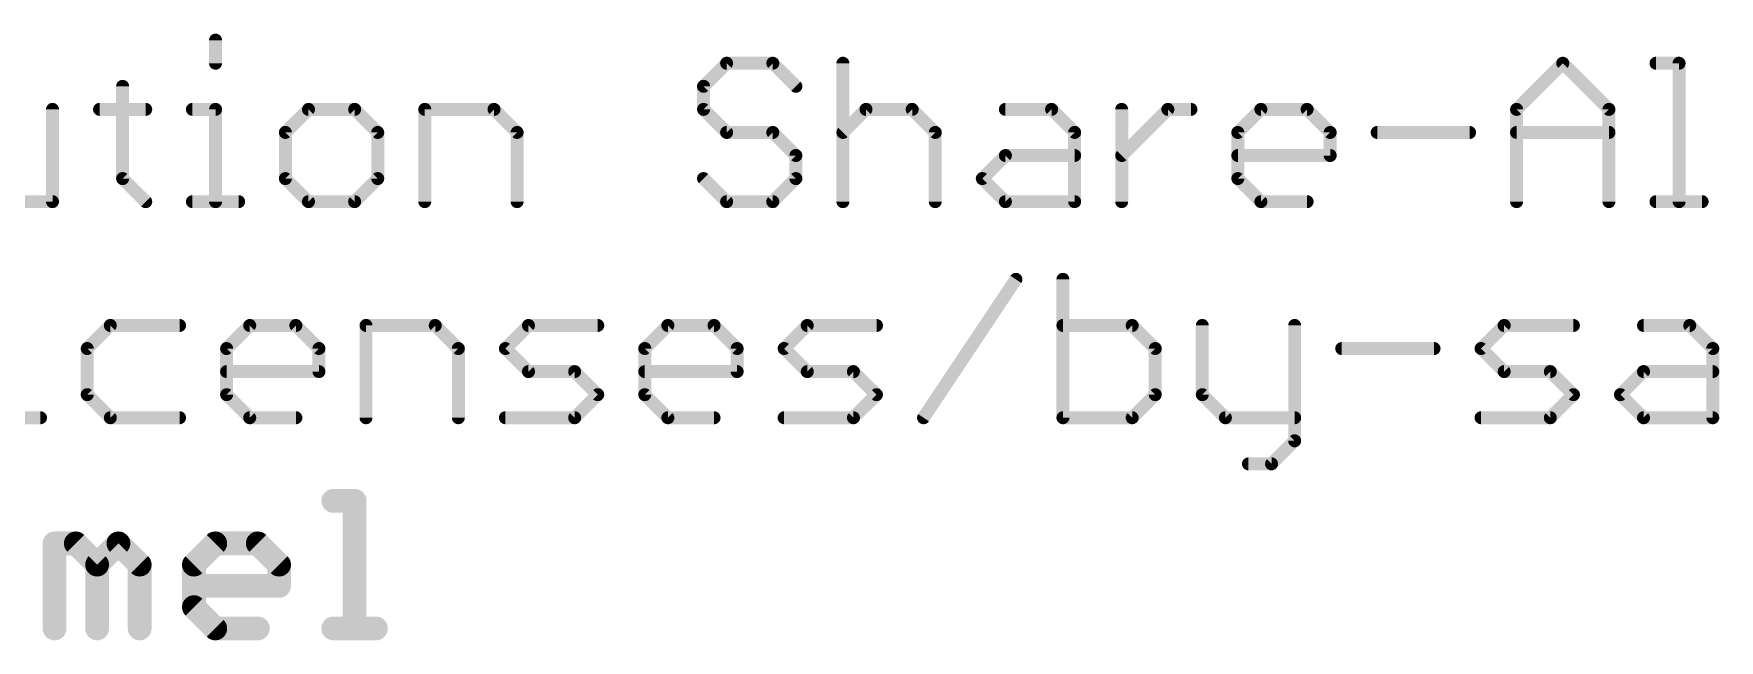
# Model space of a CAD drawing. Extents: x -38 to 87, y -12 to 48.
# Drawn here: x 44.74 to 64.54, y -11.43 to -4.3 of the extents above; entities that cross this region are included whole.
import ezdxf

# ---------------------------------------------------------------- set-up
doc = ezdxf.new("R2010")
doc.units = 0
doc.layers.add('51', color=53, linetype='CONTINUOUS')

msp = doc.modelspace()

# ---------------------------------------------------------------- linework, layer by layer
at = {"layer": '51'}
for points, const_width in [([(46.8779, -4.3756), (46.8779, -4.6468)], 0.1524), ([(52.8808, -4.6468), (52.6097, -4.918)], 0.1524), ([(53.4231, -4.6468), (52.8808, -4.6468)], 0.1524), ([(53.6943, -4.918), (53.4231, -4.6468)], 0.1524), ([(54.2468, -4.6468), (54.2468, -6.2738)], 0.1524), ([(62.1597, -5.1891), (62.7021, -4.6468)], 0.1524), ([(62.7021, -4.6468), (63.2444, -5.1891)], 0.1524), ([(63.7969, -4.6468), (64.068, -4.6468)], 0.1524), ([(64.068, -4.6468), (64.068, -6.2738)], 0.1524), ([(45.7865, -4.918), (45.7865, -6.0026)], 0.1524), ([(52.6097, -4.918), (52.6097, -5.1891)], 0.1524), ([(44.9628, -6.2738), (44.9628, -5.1891)], 0.1524), ([(45.5153, -5.1891), (46.0576, -5.1891)], 0.1524), ([(46.6067, -5.1891), (46.8779, -5.1891)], 0.1524), ([(46.8779, -5.1891), (46.8779, -6.2738)], 0.1524), ([(47.9693, -5.1891), (47.6982, -5.4603)], 0.1524), ([(48.5117, -5.1891), (47.9693, -5.1891)], 0.1524), ([(48.7828, -5.4603), (48.5117, -5.1891)], 0.1524), ([(49.3353, -6.2738), (49.3353, -5.1891)], 0.1524), ([(49.3353, -5.1891), (50.1488, -5.1891)], 0.1524), ([(50.1488, -5.1891), (50.42, -5.4603)], 0.1524), ([(52.6097, -5.1891), (52.8808, -5.4603)], 0.1524), ([(54.2468, -5.4603), (54.518, -5.1891)], 0.1524), ([(54.518, -5.1891), (55.0603, -5.1891)], 0.1524), ([(55.0603, -5.1891), (55.3315, -5.4603)], 0.1524), ([(56.1551, -5.1891), (56.6975, -5.1891)], 0.1524), ([(56.6975, -5.1891), (56.9686, -5.4603)], 0.1524), ([(57.5211, -6.2738), (57.5211, -5.1891)], 0.1524), ([(57.5211, -5.7315), (58.0635, -5.1891)], 0.1524), ([(58.0635, -5.1891), (58.3346, -5.1891)], 0.1524), ([(58.8854, -5.4603), (59.1566, -5.1891)], 0.1524), ([(59.1566, -5.1891), (59.6989, -5.1891)], 0.1524), ([(59.6989, -5.1891), (59.9701, -5.4603)], 0.1524), ([(62.1597, -6.2738), (62.1597, -5.1891)], 0.1524), ([(63.2444, -5.1891), (63.2444, -6.2738)], 0.1524), ([(47.6982, -5.4603), (47.6982, -6.0026)], 0.1524), ([(48.7828, -6.0026), (48.7828, -5.4603)], 0.1524), ([(50.42, -5.4603), (50.42, -6.2738)], 0.1524), ([(52.8808, -5.4603), (53.4231, -5.4603)], 0.1524), ([(53.4231, -5.4603), (53.6943, -5.7315)], 0.1524), ([(55.3315, -5.4603), (55.3315, -6.2738)], 0.1524), ([(56.9686, -5.4603), (56.9686, -6.2738)], 0.1524), ([(58.8854, -6.0026), (58.8854, -5.4603)], 0.1524), ([(59.9701, -5.4603), (59.9701, -5.7315)], 0.1524), ([(60.5226, -5.4603), (61.6072, -5.4603)], 0.1524), ([(62.1597, -5.4603), (63.2444, -5.4603)], 0.1524), ([(53.6943, -5.7315), (53.6943, -6.0026)], 0.1524), ([(55.884, -6.0026), (56.1551, -5.7315)], 0.1524), ([(56.1551, -5.7315), (56.9686, -5.7315)], 0.1524), ([(59.9701, -5.7315), (58.8854, -5.7315)], 0.1524), ([(45.7865, -6.0026), (46.0576, -6.2738)], 0.1524), ([(47.6982, -6.0026), (47.9693, -6.2738)], 0.1524), ([(48.5117, -6.2738), (48.7828, -6.0026)], 0.1524), ([(52.8808, -6.2738), (52.6097, -6.0026)], 0.1524), ([(53.6943, -6.0026), (53.4231, -6.2738)], 0.1524), ([(56.1551, -6.2738), (55.884, -6.0026)], 0.1524), ([(59.1566, -6.2738), (58.8854, -6.0026)], 0.1524), ([(44.1493, -6.2738), (44.9628, -6.2738)], 0.1524), ([(46.6067, -6.2738), (47.1491, -6.2738)], 0.1524), ([(47.9693, -6.2738), (48.5117, -6.2738)], 0.1524), ([(53.4231, -6.2738), (52.8808, -6.2738)], 0.1524), ([(56.9686, -6.2738), (56.1551, -6.2738)], 0.1524), ([(59.6989, -6.2738), (59.1566, -6.2738)], 0.1524), ([(63.7969, -6.2738), (64.3392, -6.2738)], 0.1524), ([(55.1938, -8.8138), (56.2785, -7.1868)], 0.1524), ([(56.831, -7.1868), (56.831, -8.8138)], 0.1524), ([(45.642, -7.7291), (45.3709, -8.0003)], 0.1524), ([(46.4555, -7.7291), (45.642, -7.7291)], 0.1524), ([(47.008, -8.0003), (47.2792, -7.7291)], 0.1524), ([(47.2792, -7.7291), (47.8215, -7.7291)], 0.1524), ([(47.8215, -7.7291), (48.0927, -8.0003)], 0.1524), ([(48.6452, -8.8138), (48.6452, -7.7291)], 0.1524), ([(48.6452, -7.7291), (49.4587, -7.7291)], 0.1524), ([(49.4587, -7.7291), (49.7298, -8.0003)], 0.1524), ([(50.2823, -8.0003), (50.5535, -7.7291)], 0.1524), ([(50.5535, -7.7291), (51.367, -7.7291)], 0.1524), ([(51.9195, -8.0003), (52.1906, -7.7291)], 0.1524), ([(52.1906, -7.7291), (52.733, -7.7291)], 0.1524), ([(52.733, -7.7291), (53.0041, -8.0003)], 0.1524), ([(53.5566, -8.0003), (53.8278, -7.7291)], 0.1524), ([(53.8278, -7.7291), (54.6413, -7.7291)], 0.1524), ([(57.6444, -7.7291), (56.831, -7.7291)], 0.1524), ([(57.9156, -8.0003), (57.6444, -7.7291)], 0.1524), ([(58.4681, -7.7291), (58.4681, -8.5426)], 0.1524), ([(59.5528, -7.7291), (59.5528, -9.085)], 0.1524), ([(61.7424, -8.0003), (62.0136, -7.7291)], 0.1524), ([(62.0136, -7.7291), (62.8271, -7.7291)], 0.1524), ([(63.6507, -7.7291), (64.1931, -7.7291)], 0.1524), ([(64.1931, -7.7291), (64.4642, -8.0003)], 0.1524), ([(45.3709, -8.0003), (45.3709, -8.5426)], 0.1524), ([(47.008, -8.5426), (47.008, -8.0003)], 0.1524), ([(48.0927, -8.0003), (48.0927, -8.2715)], 0.1524), ([(49.7298, -8.0003), (49.7298, -8.8138)], 0.1524), ([(50.5535, -8.2715), (50.2823, -8.0003)], 0.1524), ([(51.9195, -8.5426), (51.9195, -8.0003)], 0.1524), ([(53.0041, -8.0003), (53.0041, -8.2715)], 0.1524), ([(53.8278, -8.2715), (53.5566, -8.0003)], 0.1524), ([(57.9156, -8.5426), (57.9156, -8.0003)], 0.1524), ([(60.1053, -8.0003), (61.1899, -8.0003)], 0.1524), ([(62.0136, -8.2715), (61.7424, -8.0003)], 0.1524), ([(64.4642, -8.0003), (64.4642, -8.8138)], 0.1524), ([(48.0927, -8.2715), (47.008, -8.2715)], 0.1524), ([(51.0958, -8.2715), (50.5535, -8.2715)], 0.1524), ([(51.367, -8.5426), (51.0958, -8.2715)], 0.1524), ([(53.0041, -8.2715), (51.9195, -8.2715)], 0.1524), ([(54.3701, -8.2715), (53.8278, -8.2715)], 0.1524), ([(54.6413, -8.5426), (54.3701, -8.2715)], 0.1524), ([(62.5559, -8.2715), (62.0136, -8.2715)], 0.1524), ([(62.8271, -8.5426), (62.5559, -8.2715)], 0.1524), ([(63.3796, -8.5426), (63.6507, -8.2715)], 0.1524), ([(63.6507, -8.2715), (64.4642, -8.2715)], 0.1524), ([(45.3709, -8.5426), (45.642, -8.8138)], 0.1524), ([(47.2792, -8.8138), (47.008, -8.5426)], 0.1524), ([(51.0958, -8.8138), (51.367, -8.5426)], 0.1524), ([(52.1906, -8.8138), (51.9195, -8.5426)], 0.1524), ([(54.3701, -8.8138), (54.6413, -8.5426)], 0.1524), ([(57.6444, -8.8138), (57.9156, -8.5426)], 0.1524), ([(58.4681, -8.5426), (58.7393, -8.8138)], 0.1524), ([(62.5559, -8.8138), (62.8271, -8.5426)], 0.1524), ([(63.6507, -8.8138), (63.3796, -8.5426)], 0.1524), ([(44.2794, -8.8138), (44.8217, -8.8138)], 0.1524), ([(45.642, -8.8138), (46.4555, -8.8138)], 0.1524), ([(47.8215, -8.8138), (47.2792, -8.8138)], 0.1524), ([(50.2823, -8.8138), (51.0958, -8.8138)], 0.1524), ([(52.733, -8.8138), (52.1906, -8.8138)], 0.1524), ([(53.5566, -8.8138), (54.3701, -8.8138)], 0.1524), ([(56.831, -8.8138), (57.6444, -8.8138)], 0.1524), ([(58.7393, -8.8138), (59.5528, -8.8138)], 0.1524), ([(61.7424, -8.8138), (62.5559, -8.8138)], 0.1524), ([(64.4642, -8.8138), (63.6507, -8.8138)], 0.1524), ([(59.5528, -9.085), (59.2816, -9.3561)], 0.1524), ([(59.2816, -9.3561), (59.0104, -9.3561)], 0.1524), ([(48.2613, -9.7904), (48.5112, -9.7904)], 0.2794), ([(48.5112, -9.7904), (48.5112, -11.2903)], 0.2794), ([(44.987, -11.2903), (44.987, -10.2904)], 0.2794), ([(44.987, -10.2904), (45.2369, -10.2904)], 0.2794), ([(45.2369, -10.2904), (45.4869, -10.5404)], 0.2794), ([(45.4869, -10.5404), (45.7369, -10.2904)], 0.2794), ([(45.7369, -10.2904), (45.9869, -10.5404)], 0.2794), ([(46.6241, -10.5404), (46.8741, -10.2904)], 0.2794), ([(46.8741, -10.2904), (47.374, -10.2904)], 0.2794), ([(47.374, -10.2904), (47.624, -10.5404)], 0.2794), ([(45.4869, -10.5404), (45.4869, -11.2903)], 0.2794), ([(45.9869, -10.5404), (45.9869, -11.2903)], 0.2794), ([(46.6241, -11.0403), (46.6241, -10.5404)], 0.2794), ([(47.624, -10.5404), (47.624, -10.7903)], 0.2794), ([(47.624, -10.7903), (46.6241, -10.7903)], 0.2794), ([(46.8741, -11.2903), (46.6241, -11.0403)], 0.2794), ([(47.374, -11.2903), (46.8741, -11.2903)], 0.2794), ([(48.2613, -11.2903), (48.7612, -11.2903)], 0.2794)]:
    msp.add_lwpolyline(points, dxfattribs=dict(at, const_width=const_width))
for points, const_width in [([(46.916, -4.3756, 1), (46.8398, -4.3756)], 0.0762), ([(46.8398, -4.6468, 1), (46.916, -4.6468)], 0.0762), ([(52.8808, -4.6087, 1), (52.8808, -4.6849)], 0.0762), ([(52.9078, -4.6738, 1), (52.8539, -4.6199)], 0.0762), ([(53.4501, -4.6199, 1), (53.3962, -4.6738)], 0.0762), ([(53.4231, -4.6849, 1), (53.4231, -4.6087)], 0.0762), ([(54.2849, -4.6468, 1), (54.2087, -4.6468)], 0.0762), ([(62.729, -4.6199, 1), (62.6751, -4.6738)], 0.0762), ([(62.729, -4.6738, 1), (62.6751, -4.6199)], 0.0762), ([(63.7969, -4.6087, 1), (63.7969, -4.6849)], 0.0762), ([(64.1061, -4.6468, 1), (64.0299, -4.6468)], 0.0762), ([(64.068, -4.6849, 1), (64.068, -4.6087)], 0.0762), ([(45.8246, -4.918, 1), (45.7484, -4.918)], 0.0762), ([(52.5827, -4.891, 1), (52.6366, -4.9449)], 0.0762), ([(52.6478, -4.918, 1), (52.5716, -4.918)], 0.0762), ([(53.6674, -4.9449, 1), (53.7213, -4.891)], 0.0762), ([(45.0009, -5.1891, 1), (44.9247, -5.1891)], 0.0762), ([(45.5153, -5.151, 1), (45.5153, -5.2272)], 0.0762), ([(46.0576, -5.2272, 1), (46.0576, -5.151)], 0.0762), ([(46.6067, -5.151, 1), (46.6067, -5.2272)], 0.0762), ([(46.916, -5.1891, 1), (46.8398, -5.1891)], 0.0762), ([(46.8779, -5.2272, 1), (46.8779, -5.151)], 0.0762), ([(47.9693, -5.151, 1), (47.9693, -5.2272)], 0.0762), ([(47.9963, -5.2161, 1), (47.9424, -5.1622)], 0.0762), ([(48.5386, -5.1622, 1), (48.4847, -5.2161)], 0.0762), ([(48.5117, -5.2272, 1), (48.5117, -5.151)], 0.0762), ([(49.3734, -5.1891, 1), (49.2972, -5.1891)], 0.0762), ([(49.3353, -5.151, 1), (49.3353, -5.2272)], 0.0762), ([(50.1758, -5.1622, 1), (50.1219, -5.2161)], 0.0762), ([(50.1488, -5.2272, 1), (50.1488, -5.151)], 0.0762), ([(52.6366, -5.1622, 1), (52.5827, -5.2161)], 0.0762), ([(54.518, -5.151, 1), (54.518, -5.2272)], 0.0762), ([(54.5449, -5.2161, 1), (54.491, -5.1622)], 0.0762), ([(55.0872, -5.1622, 1), (55.0334, -5.2161)], 0.0762), ([(55.0603, -5.2272, 1), (55.0603, -5.151)], 0.0762), ([(56.1551, -5.151, 1), (56.1551, -5.2272)], 0.0762), ([(56.7244, -5.1622, 1), (56.6705, -5.2161)], 0.0762), ([(56.6975, -5.2272, 1), (56.6975, -5.151)], 0.0762), ([(57.5592, -5.1891, 1), (57.483, -5.1891)], 0.0762), ([(58.0635, -5.151, 1), (58.0635, -5.2272)], 0.0762), ([(58.0904, -5.2161, 1), (58.0365, -5.1622)], 0.0762), ([(58.3346, -5.2272, 1), (58.3346, -5.151)], 0.0762), ([(59.1566, -5.151, 1), (59.1566, -5.2272)], 0.0762), ([(59.1835, -5.2161, 1), (59.1296, -5.1622)], 0.0762), ([(59.7259, -5.1622, 1), (59.672, -5.2161)], 0.0762), ([(59.6989, -5.2272, 1), (59.6989, -5.151)], 0.0762), ([(62.1978, -5.1891, 1), (62.1216, -5.1891)], 0.0762), ([(62.1328, -5.1622, 1), (62.1867, -5.2161)], 0.0762), ([(63.2825, -5.1891, 1), (63.2063, -5.1891)], 0.0762), ([(63.2174, -5.2161, 1), (63.2713, -5.1622)], 0.0762), ([(52.5716, -5.1891, 1), (52.6478, -5.1891)], 0.0762), ([(47.7363, -5.4603, 1), (47.6601, -5.4603)], 0.0762), ([(47.6712, -5.4334, 1), (47.7251, -5.4872)], 0.0762), ([(48.8209, -5.4603, 1), (48.7447, -5.4603)], 0.0762), ([(48.7559, -5.4872, 1), (48.8098, -5.4334)], 0.0762), ([(50.4581, -5.4603, 1), (50.3819, -5.4603)], 0.0762), ([(50.3931, -5.4872, 1), (50.4469, -5.4334)], 0.0762), ([(52.8808, -5.4222, 1), (52.8808, -5.4984)], 0.0762), ([(52.8539, -5.4872, 1), (52.9078, -5.4334)], 0.0762), ([(53.4501, -5.4334, 1), (53.3962, -5.4872)], 0.0762), ([(53.4231, -5.4984, 1), (53.4231, -5.4222)], 0.0762), ([(54.2199, -5.4334, 1), (54.2738, -5.4872)], 0.0762), ([(55.3696, -5.4603, 1), (55.2934, -5.4603)], 0.0762), ([(55.3045, -5.4872, 1), (55.3584, -5.4334)], 0.0762), ([(57.0067, -5.4603, 1), (56.9305, -5.4603)], 0.0762), ([(56.9417, -5.4872, 1), (56.9956, -5.4334)], 0.0762), ([(58.9235, -5.4603, 1), (58.8473, -5.4603)], 0.0762), ([(58.8585, -5.4334, 1), (58.9124, -5.4872)], 0.0762), ([(60.0082, -5.4603, 1), (59.932, -5.4603)], 0.0762), ([(59.9431, -5.4872, 1), (59.997, -5.4334)], 0.0762), ([(60.5226, -5.4222, 1), (60.5226, -5.4984)], 0.0762), ([(61.6072, -5.4984, 1), (61.6072, -5.4222)], 0.0762), ([(62.1597, -5.4222, 1), (62.1597, -5.4984)], 0.0762), ([(63.2444, -5.4984, 1), (63.2444, -5.4222)], 0.0762), ([(53.7324, -5.7315, 1), (53.6562, -5.7315)], 0.0762), ([(53.6674, -5.7584, 1), (53.7213, -5.7045)], 0.0762), ([(56.1551, -5.6934, 1), (56.1551, -5.7696)], 0.0762), ([(56.1821, -5.7584, 1), (56.1282, -5.7045)], 0.0762), ([(56.9686, -5.7696, 1), (56.9686, -5.6934)], 0.0762), ([(57.4942, -5.7045, 1), (57.5481, -5.7584)], 0.0762), ([(58.8854, -5.6934, 1), (58.8854, -5.7696)], 0.0762), ([(59.932, -5.7315, 1), (60.0082, -5.7315)], 0.0762), ([(59.9701, -5.7696, 1), (59.9701, -5.6934)], 0.0762), ([(45.8134, -5.9757, 1), (45.7595, -6.0296)], 0.0762), ([(47.7251, -5.9757, 1), (47.6712, -6.0296)], 0.0762), ([(48.8098, -6.0296, 1), (48.7559, -5.9757)], 0.0762), ([(52.6366, -5.9757, 1), (52.5827, -6.0296)], 0.0762), ([(53.7213, -6.0296, 1), (53.6674, -5.9757)], 0.0762), ([(55.9109, -5.9757, 1), (55.857, -6.0296)], 0.0762), ([(55.857, -5.9757, 1), (55.9109, -6.0296)], 0.0762), ([(58.9124, -5.9757, 1), (58.8585, -6.0296)], 0.0762), ([(45.7484, -6.0026, 1), (45.8246, -6.0026)], 0.0762), ([(47.6601, -6.0026, 1), (47.7363, -6.0026)], 0.0762), ([(48.7447, -6.0026, 1), (48.8209, -6.0026)], 0.0762), ([(53.6562, -6.0026, 1), (53.7324, -6.0026)], 0.0762), ([(58.8473, -6.0026, 1), (58.9235, -6.0026)], 0.0762), ([(44.9247, -6.2738, 1), (45.0009, -6.2738)], 0.0762), ([(44.9628, -6.3119, 1), (44.9628, -6.2357)], 0.0762), ([(46.0307, -6.3007, 1), (46.0846, -6.2469)], 0.0762), ([(46.6067, -6.2357, 1), (46.6067, -6.3119)], 0.0762), ([(46.8398, -6.2738, 1), (46.916, -6.2738)], 0.0762), ([(47.1491, -6.3119, 1), (47.1491, -6.2357)], 0.0762), ([(47.9693, -6.2357, 1), (47.9693, -6.3119)], 0.0762), ([(47.9424, -6.3007, 1), (47.9963, -6.2469)], 0.0762), ([(48.4847, -6.2469, 1), (48.5386, -6.3007)], 0.0762), ([(48.5117, -6.3119, 1), (48.5117, -6.2357)], 0.0762), ([(49.2972, -6.2738, 1), (49.3734, -6.2738)], 0.0762), ([(50.3819, -6.2738, 1), (50.4581, -6.2738)], 0.0762), ([(52.8808, -6.2357, 1), (52.8808, -6.3119)], 0.0762), ([(52.8539, -6.3007, 1), (52.9078, -6.2469)], 0.0762), ([(53.3962, -6.2469, 1), (53.4501, -6.3007)], 0.0762), ([(53.4231, -6.3119, 1), (53.4231, -6.2357)], 0.0762), ([(54.2087, -6.2738, 1), (54.2849, -6.2738)], 0.0762), ([(55.2934, -6.2738, 1), (55.3696, -6.2738)], 0.0762), ([(56.1551, -6.2357, 1), (56.1551, -6.3119)], 0.0762), ([(56.1282, -6.3007, 1), (56.1821, -6.2469)], 0.0762), ([(56.9305, -6.2738, 1), (57.0067, -6.2738)], 0.0762), ([(56.9686, -6.3119, 1), (56.9686, -6.2357)], 0.0762), ([(57.483, -6.2738, 1), (57.5592, -6.2738)], 0.0762), ([(59.1566, -6.2357, 1), (59.1566, -6.3119)], 0.0762), ([(59.1296, -6.3007, 1), (59.1835, -6.2469)], 0.0762), ([(59.6989, -6.3119, 1), (59.6989, -6.2357)], 0.0762), ([(62.1216, -6.2738, 1), (62.1978, -6.2738)], 0.0762), ([(63.2063, -6.2738, 1), (63.2825, -6.2738)], 0.0762), ([(63.7969, -6.2357, 1), (63.7969, -6.3119)], 0.0762), ([(64.0299, -6.2738, 1), (64.1061, -6.2738)], 0.0762), ([(64.3392, -6.3119, 1), (64.3392, -6.2357)], 0.0762), ([(56.3102, -7.2079, 1), (56.2468, -7.1657)], 0.0762), ([(56.8691, -7.1868, 1), (56.7929, -7.1868)], 0.0762), ([(45.642, -7.691, 1), (45.642, -7.7672)], 0.0762), ([(45.669, -7.7561, 1), (45.6151, -7.7022)], 0.0762), ([(46.4555, -7.7672, 1), (46.4555, -7.691)], 0.0762), ([(47.2792, -7.691, 1), (47.2792, -7.7672)], 0.0762), ([(47.3061, -7.7561, 1), (47.2522, -7.7022)], 0.0762), ([(47.8484, -7.7022, 1), (47.7946, -7.7561)], 0.0762), ([(47.8215, -7.7672, 1), (47.8215, -7.691)], 0.0762), ([(48.6833, -7.7291, 1), (48.6071, -7.7291)], 0.0762), ([(48.6452, -7.691, 1), (48.6452, -7.7672)], 0.0762), ([(49.4856, -7.7022, 1), (49.4317, -7.7561)], 0.0762), ([(49.4587, -7.7672, 1), (49.4587, -7.691)], 0.0762), ([(50.5535, -7.691, 1), (50.5535, -7.7672)], 0.0762), ([(50.5804, -7.7561, 1), (50.5265, -7.7022)], 0.0762), ([(51.367, -7.7672, 1), (51.367, -7.691)], 0.0762), ([(52.1906, -7.691, 1), (52.1906, -7.7672)], 0.0762), ([(52.2176, -7.7561, 1), (52.1637, -7.7022)], 0.0762), ([(52.7599, -7.7022, 1), (52.706, -7.7561)], 0.0762), ([(52.733, -7.7672, 1), (52.733, -7.691)], 0.0762), ([(53.8278, -7.691, 1), (53.8278, -7.7672)], 0.0762), ([(53.8547, -7.7561, 1), (53.8009, -7.7022)], 0.0762), ([(54.6413, -7.7672, 1), (54.6413, -7.691)], 0.0762), ([(56.831, -7.691, 1), (56.831, -7.7672)], 0.0762), ([(57.6714, -7.7022, 1), (57.6175, -7.7561)], 0.0762), ([(57.6444, -7.7672, 1), (57.6444, -7.691)], 0.0762), ([(58.5062, -7.7291, 1), (58.43, -7.7291)], 0.0762), ([(59.5909, -7.7291, 1), (59.5147, -7.7291)], 0.0762), ([(62.0136, -7.691, 1), (62.0136, -7.7672)], 0.0762), ([(62.0405, -7.7561, 1), (61.9866, -7.7022)], 0.0762), ([(62.8271, -7.7672, 1), (62.8271, -7.691)], 0.0762), ([(63.6507, -7.691, 1), (63.6507, -7.7672)], 0.0762), ([(64.22, -7.7022, 1), (64.1661, -7.7561)], 0.0762), ([(64.1931, -7.7672, 1), (64.1931, -7.691)], 0.0762), ([(45.409, -8.0003, 1), (45.3328, -8.0003)], 0.0762), ([(45.3439, -7.9734, 1), (45.3978, -8.0272)], 0.0762), ([(47.0461, -8.0003, 1), (46.9699, -8.0003)], 0.0762), ([(46.9811, -7.9734, 1), (47.035, -8.0272)], 0.0762), ([(48.1308, -8.0003, 1), (48.0546, -8.0003)], 0.0762), ([(48.0657, -8.0272, 1), (48.1196, -7.9734)], 0.0762), ([(49.7679, -8.0003, 1), (49.6917, -8.0003)], 0.0762), ([(49.7029, -8.0272, 1), (49.7568, -7.9734)], 0.0762), ([(50.3093, -7.9734, 1), (50.2554, -8.0272)], 0.0762), ([(50.2554, -7.9734, 1), (50.3093, -8.0272)], 0.0762), ([(51.9576, -8.0003, 1), (51.8814, -8.0003)], 0.0762), ([(51.8925, -7.9734, 1), (51.9464, -8.0272)], 0.0762), ([(53.0422, -8.0003, 1), (52.966, -8.0003)], 0.0762), ([(52.9772, -8.0272, 1), (53.0311, -7.9734)], 0.0762), ([(53.5836, -7.9734, 1), (53.5297, -8.0272)], 0.0762), ([(53.5297, -7.9734, 1), (53.5836, -8.0272)], 0.0762), ([(57.9537, -8.0003, 1), (57.8775, -8.0003)], 0.0762), ([(57.8887, -8.0272, 1), (57.9426, -7.9734)], 0.0762), ([(60.1053, -7.9622, 1), (60.1053, -8.0384)], 0.0762), ([(61.1899, -8.0384, 1), (61.1899, -7.9622)], 0.0762), ([(61.7694, -7.9734, 1), (61.7155, -8.0272)], 0.0762), ([(61.7155, -7.9734, 1), (61.7694, -8.0272)], 0.0762), ([(64.5023, -8.0003, 1), (64.4261, -8.0003)], 0.0762), ([(64.4373, -8.0272, 1), (64.4912, -7.9734)], 0.0762), ([(47.008, -8.2334, 1), (47.008, -8.3096)], 0.0762), ([(48.0546, -8.2715, 1), (48.1308, -8.2715)], 0.0762), ([(48.0927, -8.3096, 1), (48.0927, -8.2334)], 0.0762), ([(50.5535, -8.2334, 1), (50.5535, -8.3096)], 0.0762), ([(50.5265, -8.2984, 1), (50.5804, -8.2445)], 0.0762), ([(51.1228, -8.2445, 1), (51.0689, -8.2984)], 0.0762), ([(51.0958, -8.3096, 1), (51.0958, -8.2334)], 0.0762), ([(51.9195, -8.2334, 1), (51.9195, -8.3096)], 0.0762), ([(52.966, -8.2715, 1), (53.0422, -8.2715)], 0.0762), ([(53.0041, -8.3096, 1), (53.0041, -8.2334)], 0.0762), ([(53.8278, -8.2334, 1), (53.8278, -8.3096)], 0.0762), ([(53.8009, -8.2984, 1), (53.8547, -8.2445)], 0.0762), ([(54.3971, -8.2445, 1), (54.3432, -8.2984)], 0.0762), ([(54.3701, -8.3096, 1), (54.3701, -8.2334)], 0.0762), ([(62.0136, -8.2334, 1), (62.0136, -8.3096)], 0.0762), ([(61.9866, -8.2984, 1), (62.0405, -8.2445)], 0.0762), ([(62.5829, -8.2445, 1), (62.529, -8.2984)], 0.0762), ([(62.5559, -8.3096, 1), (62.5559, -8.2334)], 0.0762), ([(63.6507, -8.2334, 1), (63.6507, -8.3096)], 0.0762), ([(63.6777, -8.2984, 1), (63.6238, -8.2445)], 0.0762), ([(64.4642, -8.3096, 1), (64.4642, -8.2334)], 0.0762), ([(45.3978, -8.5157, 1), (45.3439, -8.5696)], 0.0762), ([(45.3328, -8.5426, 1), (45.409, -8.5426)], 0.0762), ([(47.035, -8.5157, 1), (46.9811, -8.5696)], 0.0762), ([(46.9699, -8.5426, 1), (47.0461, -8.5426)], 0.0762), ([(51.3939, -8.5696, 1), (51.34, -8.5157)], 0.0762), ([(51.34, -8.5696, 1), (51.3939, -8.5157)], 0.0762), ([(51.9464, -8.5157, 1), (51.8925, -8.5696)], 0.0762), ([(51.8814, -8.5426, 1), (51.9576, -8.5426)], 0.0762), ([(54.6682, -8.5696, 1), (54.6144, -8.5157)], 0.0762), ([(54.6144, -8.5696, 1), (54.6682, -8.5157)], 0.0762), ([(57.8775, -8.5426, 1), (57.9537, -8.5426)], 0.0762), ([(57.9425, -8.5696, 1), (57.8887, -8.5157)], 0.0762), ([(58.495, -8.5157, 1), (58.4412, -8.5696)], 0.0762), ([(58.43, -8.5426, 1), (58.5062, -8.5426)], 0.0762), ([(62.854, -8.5696, 1), (62.8001, -8.5157)], 0.0762), ([(62.8001, -8.5696, 1), (62.854, -8.5157)], 0.0762), ([(63.4065, -8.5157, 1), (63.3526, -8.5696)], 0.0762), ([(63.3526, -8.5157, 1), (63.4065, -8.5696)], 0.0762), ([(44.8217, -8.8519, 1), (44.8217, -8.7757)], 0.0762), ([(45.642, -8.7757, 1), (45.642, -8.8519)], 0.0762), ([(45.6151, -8.8407, 1), (45.669, -8.7869)], 0.0762), ([(46.4555, -8.8519, 1), (46.4555, -8.7757)], 0.0762), ([(47.2792, -8.7757, 1), (47.2792, -8.8519)], 0.0762), ([(47.2522, -8.8407, 1), (47.3061, -8.7869)], 0.0762), ([(47.8215, -8.8519, 1), (47.8215, -8.7757)], 0.0762), ([(48.6071, -8.8138, 1), (48.6833, -8.8138)], 0.0762), ([(49.6917, -8.8138, 1), (49.7679, -8.8138)], 0.0762), ([(50.2823, -8.7757, 1), (50.2823, -8.8519)], 0.0762), ([(51.0689, -8.7869, 1), (51.1228, -8.8407)], 0.0762), ([(51.0958, -8.8519, 1), (51.0958, -8.7757)], 0.0762), ([(52.1906, -8.7757, 1), (52.1906, -8.8519)], 0.0762), ([(52.1637, -8.8407, 1), (52.2176, -8.7869)], 0.0762), ([(52.733, -8.8519, 1), (52.733, -8.7757)], 0.0762), ([(53.5566, -8.7757, 1), (53.5566, -8.8519)], 0.0762), ([(54.3432, -8.7869, 1), (54.3971, -8.8407)], 0.0762), ([(54.3701, -8.8519, 1), (54.3701, -8.7757)], 0.0762), ([(55.1621, -8.7927, 1), (55.2255, -8.8349)], 0.0762), ([(56.831, -8.7757, 1), (56.831, -8.8519)], 0.0762), ([(56.7929, -8.8138, 1), (56.8691, -8.8138)], 0.0762), ([(57.6175, -8.7869, 1), (57.6714, -8.8407)], 0.0762), ([(57.6444, -8.8519, 1), (57.6444, -8.7757)], 0.0762), ([(58.7393, -8.7757, 1), (58.7393, -8.8519)], 0.0762), ([(58.7123, -8.8407, 1), (58.7662, -8.7869)], 0.0762), ([(59.5528, -8.8519, 1), (59.5528, -8.7757)], 0.0762), ([(61.7424, -8.7757, 1), (61.7424, -8.8519)], 0.0762), ([(62.529, -8.7869, 1), (62.5829, -8.8407)], 0.0762), ([(62.5559, -8.8519, 1), (62.5559, -8.7757)], 0.0762), ([(63.6507, -8.7757, 1), (63.6507, -8.8519)], 0.0762), ([(63.6238, -8.8407, 1), (63.6777, -8.7869)], 0.0762), ([(64.4261, -8.8138, 1), (64.5023, -8.8138)], 0.0762), ([(64.4642, -8.8519, 1), (64.4642, -8.7757)], 0.0762), ([(59.5147, -9.085, 1), (59.5909, -9.085)], 0.0762), ([(59.5797, -9.1119, 1), (59.5258, -9.058)], 0.0762), ([(59.0104, -9.318, 1), (59.0104, -9.3942)], 0.0762), ([(59.2547, -9.3292, 1), (59.3085, -9.3831)], 0.0762), ([(59.2816, -9.3942, 1), (59.2816, -9.318)], 0.0762), ([(48.2613, -9.7206, 1), (48.2613, -9.8603)], 0.1397), ([(48.5811, -9.7904, 1), (48.4414, -9.7904)], 0.1397), ([(48.5112, -9.8603, 1), (48.5112, -9.7206)], 0.1397), ([(45.0568, -10.2904, 1), (44.9171, -10.2904)], 0.1397), ([(44.987, -10.2205, 1), (44.987, -10.3602)], 0.1397), ([(45.2863, -10.241, 1), (45.1875, -10.3398)], 0.1397), ([(45.2369, -10.3602, 1), (45.2369, -10.2205)], 0.1397), ([(45.7863, -10.241, 1), (45.6875, -10.3398)], 0.1397), ([(45.7863, -10.3398, 1), (45.6875, -10.241)], 0.1397), ([(46.8741, -10.2205, 1), (46.8741, -10.3602)], 0.1397), ([(46.9235, -10.3398, 1), (46.8247, -10.241)], 0.1397), ([(47.4234, -10.241, 1), (47.3247, -10.3398)], 0.1397), ([(47.374, -10.3602, 1), (47.374, -10.2205)], 0.1397), ([(45.5568, -10.5404, 1), (45.4171, -10.5404)], 0.1397), ([(45.4375, -10.491, 1), (45.5363, -10.5898)], 0.1397), ([(45.4375, -10.5898, 1), (45.5363, -10.491)], 0.1397), ([(46.0567, -10.5404, 1), (45.917, -10.5404)], 0.1397), ([(45.9375, -10.5898, 1), (46.0363, -10.491)], 0.1397), ([(46.694, -10.5404, 1), (46.5543, -10.5404)], 0.1397), ([(46.5747, -10.491, 1), (46.6735, -10.5898)], 0.1397), ([(47.6939, -10.5404, 1), (47.5542, -10.5404)], 0.1397), ([(47.5746, -10.5898, 1), (47.6734, -10.491)], 0.1397), ([(46.6241, -10.7205, 1), (46.6241, -10.8602)], 0.1397), ([(47.624, -10.8602, 1), (47.624, -10.7205)], 0.1397), ([(47.5542, -10.7903, 1), (47.6939, -10.7903)], 0.1397), ([(46.6735, -10.9909, 1), (46.5747, -11.0897)], 0.1397), ([(46.5543, -11.0403, 1), (46.694, -11.0403)], 0.1397), ([(44.9171, -11.2903, 1), (45.0568, -11.2903)], 0.1397), ([(45.4171, -11.2903, 1), (45.5568, -11.2903)], 0.1397), ([(45.917, -11.2903, 1), (46.0567, -11.2903)], 0.1397), ([(46.8741, -11.2204, 1), (46.8741, -11.3602)], 0.1397), ([(46.8247, -11.3397, 1), (46.9235, -11.2409)], 0.1397), ([(47.374, -11.3602, 1), (47.374, -11.2204)], 0.1397), ([(48.2613, -11.2204, 1), (48.2613, -11.3602)], 0.1397), ([(48.4414, -11.2903, 1), (48.5811, -11.2903)], 0.1397), ([(48.7612, -11.3602, 1), (48.7612, -11.2204)], 0.1397)]:
    msp.add_lwpolyline(points, format="xyb", dxfattribs=dict(at, const_width=const_width))

doc.saveas('drawing.dxf')
